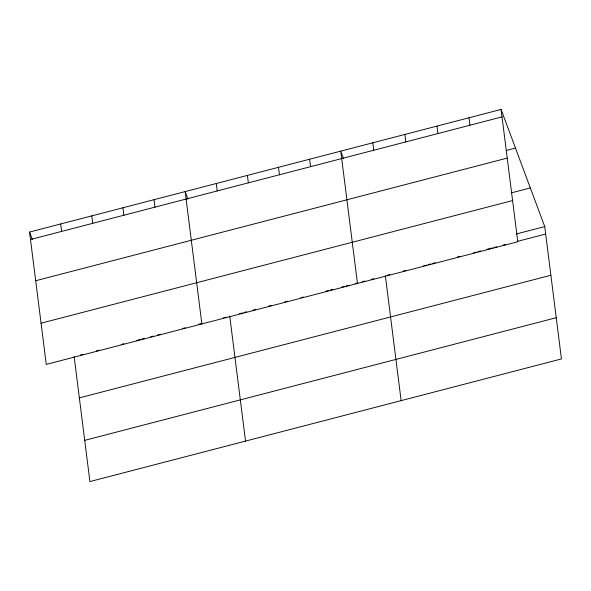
<?xml version="1.0" encoding="UTF-8"?>
<svg xmlns="http://www.w3.org/2000/svg" width="591" height="591" viewBox="0 0 591 591"><rect width="100%" height="100%" fill="white"/><g stroke="black" fill="none" stroke-linecap="round" stroke-linejoin="round"><path stroke-width="0.89" d="M501.079 109.431L517.797 241.778L46.268 364.411L29.55 232.064L501.079 109.431L544.732 226.589L561.45 358.936L89.921 481.569L74.148 356.676M30.488 239.518L502.018 116.885M506.576 150.41L515.485 148.097M35.696 280.732L507.226 158.1M511.621 192.792L530.326 187.923M41.06 323.196L512.589 200.563M516.231 233.999L544.732 226.589M80.369 355.051L83.036 354.364M96.377 350.891L99.044 350.197M121.273 344.42L123.94 343.726M136.388 340.482L139.941 339.559M141.722 339.101L144.389 338.407M150.616 336.781L153.283 336.094M157.731 334.934L160.397 334.24M182.626 328.463L185.293 327.769M198.628 324.296L201.295 323.602M223.524 317.825L226.19 317.131M239.532 313.658L242.199 312.964M243.98 312.506L246.646 311.812M252.867 310.194L255.534 309.499M268.875 306.027L271.542 305.333M284.877 301.868L287.544 301.174M300.885 297.701L303.552 297.007M325.781 291.23L328.448 290.536M330.229 290.07L332.896 289.376M341.783 287.063L344.45 286.369M346.23 285.911L348.897 285.217M355.125 283.599L357.791 282.904M362.231 281.744L364.906 281.05M371.126 279.432L373.793 278.738M387.135 275.273L389.809 274.579M403.165 271.099L405.84 270.405M423.651 265.773L426.325 265.078M428.106 264.613L430.78 263.918M432.56 263.46L435.227 262.759M457.493 256.974L460.167 256.28M473.531 252.8L476.198 252.106M477.979 251.64L480.653 250.946M486.888 249.328L492.229 247.939M494.017 247.474L496.684 246.779M502.919 245.154L505.593 244.46M517.169 241.453L545.67 234.036M79.349 397.891L550.878 275.251M84.72 440.354L556.242 317.714M343.578 158.691L340.756 151.126L357.474 283.473M187.975 199.16L185.153 191.595L201.871 323.942M29.55 232.064L32.372 239.628M469.01 117.772L469.956 125.226M436.948 126.112L437.887 133.559M404.887 134.453L405.825 141.899M372.818 142.786L373.763 150.24M385.354 275.731L401.134 400.632M309.64 159.223L310.578 166.677M278.516 167.319L279.454 174.766M247.393 175.409L248.338 182.863M216.276 183.506L217.215 190.952M229.751 316.2L245.531 441.1M154.029 199.692L154.975 207.145M122.913 207.788L123.851 215.235M91.79 215.878L92.735 223.332M60.674 223.974L61.612 231.421"/></g></svg>
